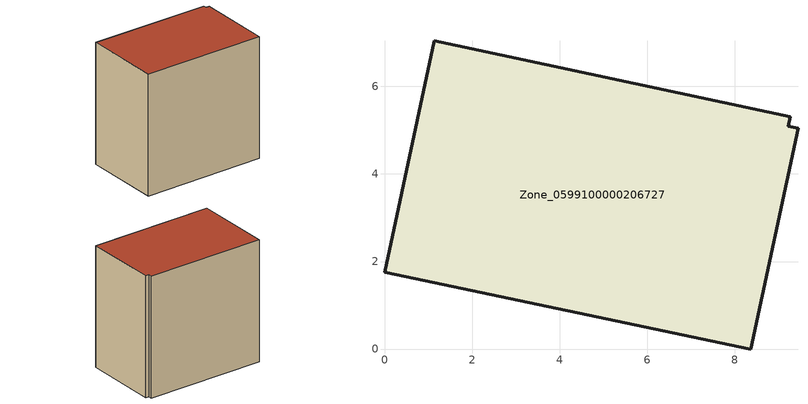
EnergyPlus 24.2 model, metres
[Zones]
Zone_0599100000206727
 floor ground (C_G): 0,1.75 1.13,7.04 9.26,5.31 9.22,5.09 9.44,5.04 8.36,0 z0
 wall outside (C_F): 0,1.75 8.36,0 9.44,5.04 9.22,5.09 9.26,5.31 1.13,7.04 0,1.75 z0:8.42
 roof outside (C_R): 1.13,7.04 0,1.75 8.36,0 9.44,5.04 9.22,5.09 9.26,5.31 z8.42
[BUILDING]
Pand.0599100000206727: North Axis=0; Terrain=City; Loads Convergence Tolerance Value=0.04; Temperature Convergence Tolerance Value=0.4; Solar Distribution=FullExterior; Maximum Number of Warmup Days=25; Minimum Number of Warmup Days=1
[Site:Location]
Rotterdam.The.Hague.AP_ZH_NLD Design_Conditions: Latitude=51.96; Longitude=4.45; Time Zone=1; Elevation=-4.5
[SITE:GROUNDTEMPERATURE:BUILDINGSURFACE]
18, 18, 18, 18, 18, 18, 18, 18, 18, 18, 18, 18
[MATERIAL] Thermal Absorptance=0.9; Solar Absorptance=0.7; Visible Absorptance=0.7
Name | Roughness | Thickness | Conductivity | Density | Specific Heat
G.TC.1975-1991 | MediumSmooth | 0.15 | 0.288461 | 540 | 1210
F.TC.1975-1991 | Rough | 0.3 | 0.230769 | 1920 | 840
R.TC.1975-1991 | MediumRough | 0.2 | 0.153846 | 1500 | 1000
[CONSTRUCTION]
C_G: G.TC.1975-1991
C_F: F.TC.1975-1991
C_R: R.TC.1975-1991
[ZONE]
Zone_0599100000206727: Type=1; Multiplier=1; Ceiling Height=Autocalculate; Volume=Autocalculate; Floor Area=autocalculate; Part of Total Floor Area=Yes
[ZONEINFILTRATION:DESIGNFLOWRATE]
Infil_Zone_0599100000206727: Zone or ZoneList or Space or SpaceList=Zone_0599100000206727; Schedule=AlwaysOn; Design Flow Rate Calculation Method=Flow/Area; Flow Rate per Floor Area=0.003; Constant Term Coefficient=1; Temperature Term Coefficient=0; Velocity Term Coefficient=0; Velocity Squared Term Coefficient=0
[HVACTEMPLATE:ZONE:IDEALLOADSAIRSYSTEM]
Zone_0599100000206727: Maximum Heating Supply Air Temperature=50; Minimum Cooling Supply Air Temperature=13; Maximum Heating Supply Air Humidity Ratio=0.0156; Minimum Cooling Supply Air Humidity Ratio=0.0077; Heating Limit=NoLimit; Cooling Limit=NoLimit; Dehumidification Control Type=ConstantSensibleHeatRatio; Cooling Sensible Heat Ratio=0.7; Dehumidification Setpoint=60; Humidification Control Type=None; Humidification Setpoint=30; Outdoor Air Method=None; Outdoor Air Flow Rate per Person=0.00944; Outdoor Air Flow Rate per Zone Floor Area=0; Outdoor Air Flow Rate per Zone=0; Demand Controlled Ventilation Type=None; Outdoor Air Economizer Type=NoEconomizer; Heat Recovery Type=None; Sensible Heat Recovery Effectiveness=0.7; Latent Heat Recovery Effectiveness=0.65
[ZONECONTROL:THERMOSTAT]
ThermostatControl_Zone_0599100000206727: Zone or ZoneList=Zone_0599100000206727; Control Type Schedule=DualSetpointControlType; Control 1=Thermostat_Zone_0599100000206727; Temperature Difference Between Cutout And Setpoint=0
[THERMOSTATSETPOINT:DUALSETPOINT]
Thermostat_Zone_0599100000206727: Heating Setpoint Temperature Schedule=HeatingSetpoint_Zone_0599100000206727; Cooling Setpoint Temperature Schedule=CoolingSetpoint_Zone_0599100000206727
[SCHEDULE:COMPACT]
HeatingSetpoint_Zone_0599100000206727: Through: 12/31, For: AllDays, Until: 24:00, 21
CoolingSetpoint_Zone_0599100000206727: Through: 12/31, For: AllDays, Until: 24:00, 24
DualSetpointControlType: Through: 12/31, For: AllDays, Until: 24:00, 4
AlwaysOn: Through: 12/31, For: AllDays, Until: 24:00, 1
